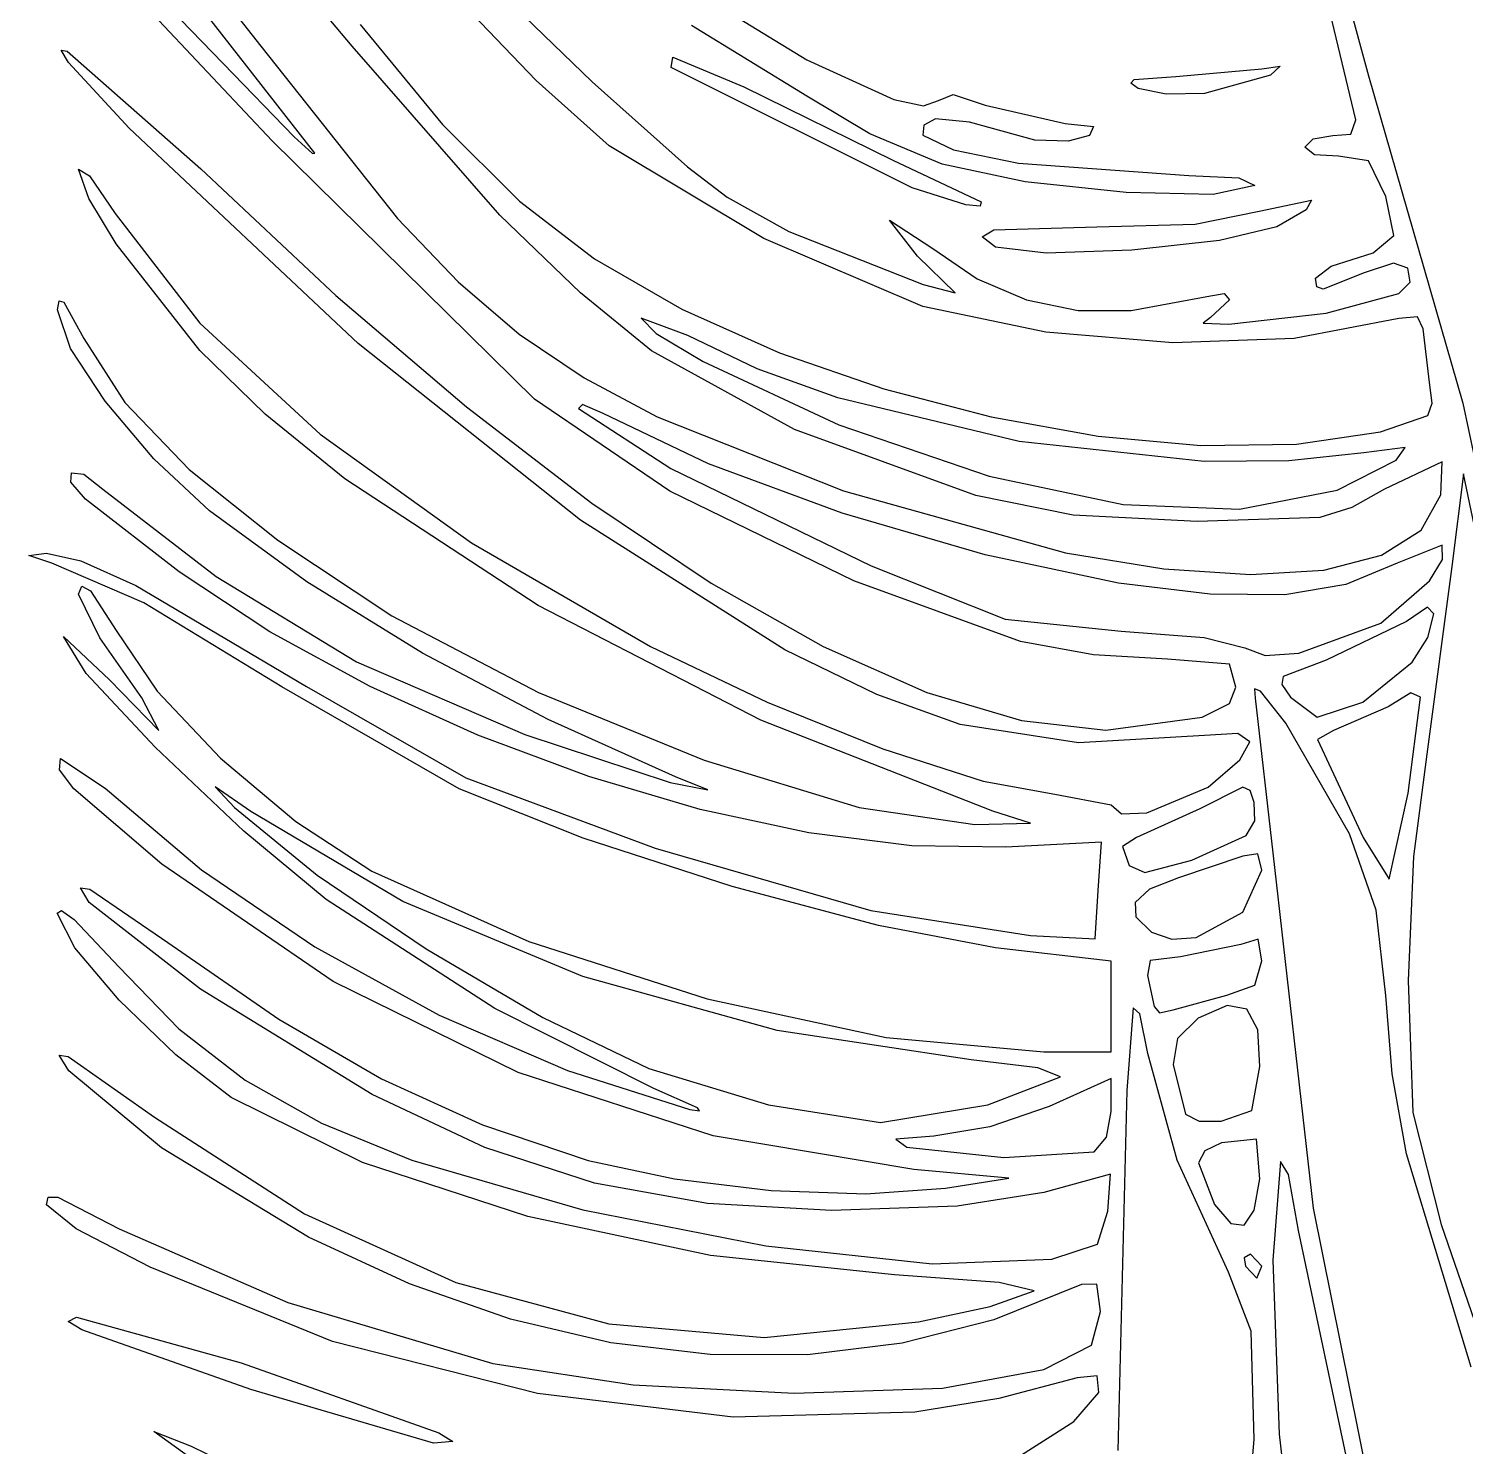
# Model space of a CAD drawing. Extents: x -2 to 143, y -75 to 57.
# Drawn here: x -2.16 to 24.27, y 0.89 to 26.97 of the extents above; entities that cross this region are included whole.
import ezdxf

# ---------------------------------------------------------------- set-up
doc = ezdxf.new("R2010")
doc.units = 0

msp = doc.modelspace()

# ---------------------------------------------------------------- linework, layer by layer
at = {"layer": 'Layer 1'}
for p, q in [((3.79325, 26.6464), (0.5284, 30.5204)), ((-0.298432, 29.729277), (2.109875, 26.646376)), ((3.108406, 24.675406), (-0.526084, 29.329086)), ((21.6514, 29.205217), (22.494505, 26.09896)), ((-1.019879, 28.848328), (1.419646, 26.324656)), ((5.95545, 28.171614), (8.2114, 25.9894)), ((2.323244, 24.901024), (-0.366057, 27.757862)), ((7.177456, 26.014219), (5.403412, 27.869075)), ((10.333391, 27.515715), (12.157299, 26.390315)), ((22.262874, 25.287052), (21.701971, 27.631864)), ((3.938073, 27.042501), (5.45743, 25.201721)), ((12.16127, 25.722128), (10.039828, 27.022899)), ((-1.42652, 26.346206), (-1.563659, 26.56842)), ((-1.563659, 26.56842), (-1.451912, 26.55315)), ((-1.451912, 26.55315), (1.00957, 24.3864)), ((2.109875, 26.646376), (4.626512, 23.472736)), ((6.510605, 23.5336), (3.79325, 26.6464)), ((9.661106, 26.25393), (9.690555, 26.441685)), ((9.690555, 26.441685), (11.002395, 25.895206)), ((-0.310706, 25.1355), (-1.42652, 26.346206)), ((1.419646, 26.324656), (2.726964, 24.979197)), ((14.097266, 24.03852), (9.661106, 26.25393)), ((12.157299, 26.390315), (13.761273, 25.66444)), ((18.945776, 26.086516), (20.528946, 26.226475)), ((20.528946, 26.226475), (20.866043, 26.279854)), ((20.866043, 26.279854), (20.69168, 26.111966)), ((8.52097, 24.8089), (7.177456, 26.014219)), ((8.2114, 25.9894), (9.96269, 24.423)), ((18.119687, 25.964159), (18.17915, 26.028813)), ((18.25314, 25.8684), (18.119687, 25.964159)), ((18.17915, 26.028813), (18.945776, 26.086516)), ((20.69168, 26.111966), (19.474346, 25.776209)), ((22.494505, 26.09896), (24.227915, 20.077814)), ((11.002395, 25.895206), (13.743485, 24.547856)), ((13.318667, 25.033762), (12.16127, 25.722128)), ((13.761273, 25.66444), (14.304679, 25.546432)), ((14.304679, 25.546432), (14.581776, 25.642435)), ((14.581776, 25.642435), (14.853206, 25.757127)), ((14.853206, 25.757127), (15.441245, 25.556375)), ((18.767742, 25.759174), (18.25314, 25.8684)), ((18.25314, 25.8684), (18.25314, 25.8684)), ((19.474346, 25.776209), (18.767742, 25.759174)), ((15.441245, 25.556375), (16.910985, 25.219518)), ((3.906021, 21.17338), (-0.310706, 25.1355)), ((5.45743, 25.201721), (6.86983, 23.793581)), ((14.311796, 25.189846), (14.292243, 25.009213)), ((14.528869, 25.308512), (14.311796, 25.189846)), ((15.150617, 25.247517), (14.528869, 25.308512)), ((16.351419, 24.91387), (15.150617, 25.247517)), ((16.910985, 25.219518), (17.43225, 25.169529)), ((17.43225, 25.169529), (17.362607, 24.998196)), ((22.166508, 25.027961), (22.262874, 25.287052)), ((7.149736, 20.149836), (2.323244, 24.901024)), ((2.726964, 24.979197), (3.061125, 24.670036)), ((14.65152, 24.475678), (13.318667, 25.033762)), ((14.292243, 25.009213), (14.856497, 24.735207)), ((16.964741, 24.894316), (16.351419, 24.91387)), ((17.362607, 24.998196), (16.964741, 24.894316)), ((21.320519, 24.784073), (21.472626, 24.939329)), ((21.472626, 24.939329), (21.838329, 25.003904)), ((21.838329, 25.003904), (22.166508, 25.027961)), ((3.061125, 24.670036), (3.108406, 24.675406)), ((11.370465, 23.106063), (8.52097, 24.8089)), ((14.856497, 24.735207), (16.051576, 24.490944)), ((21.502126, 24.645145), (21.320519, 24.784073)), ((21.938754, 24.619825), (21.502126, 24.645145)), ((22.496228, 24.533514), (21.938754, 24.619825)), ((-1.049804, 23.843177), (-1.23961, 24.3834)), ((-1.23961, 24.3834), (-1.042408, 24.261415)), ((1.00957, 24.3864), (3.492966, 22.059538)), ((9.96269, 24.423), (10.69423, 23.866472)), ((13.743485, 24.547856), (15.367095, 23.780353)), ((14.651593, 24.475687), (14.65152, 24.475678)), ((16.177357, 24.151372), (14.651593, 24.475687)), ((16.051576, 24.490944), (19.186793, 24.265899)), ((22.810837, 23.880021), (22.496228, 24.533514)), ((-1.042408, 24.261415), (-0.568283, 23.566358)), ((18.032233, 23.950364), (16.177357, 24.151372)), ((19.186793, 24.265899), (20.108945, 24.220237)), ((20.402603, 24.078831), (19.634542, 23.912804)), ((20.108945, 24.220237), (20.402603, 24.078831)), ((-0.547704, 23.005962), (-1.049804, 23.843177)), ((6.86983, 23.793581), (8.25114, 22.734)), ((10.69423, 23.866472), (11.826877, 23.237102)), ((15.082564, 23.72455), (14.097265, 24.038521)), ((14.097265, 24.038521), (14.097266, 24.03852)), ((19.634542, 23.912804), (18.032233, 23.950364)), ((20.481616, 23.611078), (21.445206, 23.809013)), ((21.445206, 23.809013), (21.344563, 23.635517)), ((22.958893, 23.163405), (22.810837, 23.880021)), ((-0.568283, 23.566358), (0.991319, 21.548029)), ((7.996483, 22.108825), (6.510605, 23.5336)), ((15.347759, 23.699045), (15.082564, 23.72455)), ((15.367095, 23.780353), (15.347759, 23.699045)), ((19.304381, 23.371746), (20.481616, 23.611078)), ((21.344563, 23.635517), (20.806644, 23.323691)), ((4.626512, 23.472736), (5.743694, 22.307099)), ((14.19627, 22.779335), (13.681575, 23.443979)), ((13.681575, 23.443979), (14.479124, 22.920402)), ((15.386388, 23.139717), (15.597711, 23.262741)), ((15.597711, 23.262741), (17.494266, 23.3216)), ((17.494266, 23.3216), (19.304381, 23.371746)), ((20.806644, 23.323691), (19.752116, 23.070612)), ((0.989461, 21.0454), (-0.547704, 23.005962)), ((14.2952, 21.8545), (11.370465, 23.106063)), ((11.826877, 23.237102), (14.29841, 22.25777)), ((15.630966, 22.947183), (15.386388, 23.139717)), ((19.752116, 23.070612), (18.138593, 22.894446)), ((22.579083, 22.839791), (22.958893, 23.163405)), ((8.25114, 22.734), (9.861441, 21.808514)), ((14.888906, 22.105538), (14.19627, 22.779335)), ((14.479124, 22.920402), (15.295821, 22.361402)), ((16.565175, 22.838776), (15.630964, 22.947183)), ((15.630964, 22.947183), (15.630966, 22.947183)), ((18.138593, 22.894446), (16.565175, 22.838776)), ((21.805948, 22.594944), (22.579083, 22.839791)), ((21.518415, 22.375947), (21.805948, 22.594944)), ((22.41098, 22.472277), (21.661145, 22.17616)), ((22.952579, 22.651309), (22.41098, 22.472277)), ((23.218544, 22.562697), (22.952579, 22.651309)), ((23.261843, 22.30575), (23.218544, 22.562697)), ((5.743694, 22.307099), (6.864004, 21.348101)), ((14.29841, 22.25777), (14.888906, 22.105538)), ((15.295821, 22.361402), (16.199048, 21.977679)), ((21.544046, 22.21732), (21.518415, 22.375947)), ((21.661145, 22.17616), (21.544046, 22.21732)), ((23.048975, 22.094608), (23.261843, 22.30575)), ((-1.62618, 21.79334), (-1.596755, 21.959843)), ((-1.596755, 21.959843), (-1.51276, 21.933903)), ((3.492966, 22.059538), (5.897448, 20.006319)), ((9.30353, 21.04), (7.996483, 22.108825)), ((16.199048, 21.977679), (17.153858, 21.780169)), ((18.125304, 21.779802), (19.588934, 22.050579)), ((19.588934, 22.050579), (19.835508, 22.094481)), ((19.935252, 21.977449), (19.588934, 21.650929)), ((19.835508, 22.094481), (19.935252, 21.977449)), ((21.716314, 21.733319), (23.048975, 22.094608)), ((-1.389908, 21.084817), (-1.62618, 21.79334)), ((-1.51276, 21.933903), (-1.146065, 21.266286)), ((9.861441, 21.808514), (11.658277, 21.005217)), ((16.55396, 21.382552), (14.2952, 21.8545)), ((17.153858, 21.780169), (18.125304, 21.779802)), ((19.921739, 21.53248), (21.716314, 21.733319)), ((0.991319, 21.548029), (3.201742, 19.508307)), ((9.9718, 21.3215), (9.11072, 21.6391)), ((9.11072, 21.6391), (9.384766, 21.358071)), ((19.588934, 21.650929), (19.450614, 21.547068)), ((19.450614, 21.547068), (19.921739, 21.53248)), ((23.052122, 21.636916), (21.124775, 21.268986)), ((23.393452, 21.662731), (23.052122, 21.636916)), ((23.497388, 21.443399), (23.393452, 21.662731)), ((23.616911, 20.455402), (23.497388, 21.443399)), ((-1.146065, 21.266286), (-0.392124, 20.089332)), ((7.997019, 17.925593), (3.906021, 21.17338)), ((6.864004, 21.348101), (8.060353, 20.540128)), ((9.384766, 21.358071), (10.252621, 20.845357)), ((11.245304, 20.710557), (9.9718, 21.3215)), ((18.894603, 21.18579), (16.55396, 21.382552)), ((21.124775, 21.268986), (18.894603, 21.18579)), ((-0.753356, 20.110425), (-1.389908, 21.084817)), ((2.189572, 19.87653), (0.989461, 21.0454)), ((11.930422, 19.594472), (9.30353, 21.04)), ((11.658277, 21.005217), (13.576648, 20.338404)), ((10.252621, 20.845357), (12.75007, 19.67515)), ((12.729245, 20.174505), (11.245304, 20.710557)), ((8.060353, 20.540128), (9.405656, 19.827568)), ((23.665618, 20.074917), (23.616911, 20.455402)), ((0.145019, 19.053405), (-0.753356, 20.110425)), ((-0.392124, 20.089332), (0.793772, 18.856457)), ((9.636427, 18.459667), (7.149736, 20.149836)), ((16.068213, 19.372238), (12.729245, 20.174505)), ((13.576648, 20.338404), (15.551559, 19.822375)), ((3.65708, 18.687273), (2.189572, 19.87653)), ((5.897448, 20.006319), (8.205021, 18.237902)), ((8.033669, 20.051502), (7.955598, 19.979632)), ((7.955598, 19.979632), (9.654771, 18.877054)), ((8.411583, 19.883712), (8.033669, 20.051502)), ((10.352441, 18.95947), (8.411583, 19.883712)), ((9.405656, 19.827568), (12.834775, 18.466236)), ((22.71664, 19.55204), (23.584196, 19.850095)), ((23.584196, 19.850095), (23.665618, 20.074917)), ((24.227915, 20.077814), (25.202381, 15.472705)), ((15.266645, 18.378579), (11.930422, 19.594472)), ((12.75007, 19.67515), (15.515978, 18.731606)), ((15.551559, 19.822375), (17.518011, 19.471426)), ((3.201742, 19.508307), (5.989485, 17.506623)), ((19.468248, 19.005027), (16.068213, 19.372238)), ((17.518011, 19.471426), (19.411006, 19.299856)), ((19.411006, 19.299856), (21.165549, 19.321961)), ((21.165549, 19.321961), (22.71664, 19.55204)), ((1.16676, 18.097), (0.145019, 19.053405)), ((22.4089, 19.1632), (21.028526, 19.012795)), ((23.171012, 19.259), (22.4089, 19.1632)), ((23.0026, 19.0272), (23.171012, 19.259)), ((-1.382404, 18.622148), (-1.3728, 18.7976)), ((-1.3728, 18.7976), (-1.147061, 18.770149)), ((-1.147061, 18.770149), (-0.793559, 18.494742)), ((0.793772, 18.856457), (2.42738, 17.553489)), ((9.654771, 18.877054), (13.343898, 17.086462)), ((12.811583, 18.055193), (10.352441, 18.95947)), ((21.028526, 19.012795), (19.468248, 19.005027)), ((21.9142, 18.4734), (23.0026, 19.0272)), ((23.848025, 18.994882), (22.785305, 18.49194)), ((23.826075, 18.387236), (23.848025, 18.994882)), ((24.24331, 18.77649), (24.028231, 17.069)), ((24.776075, 16.226247), (24.24331, 18.77649)), ((-1.111979, 18.311988), (-1.382404, 18.622148)), ((7.216003, 16.351112), (3.65708, 18.687273)), ((15.515978, 18.731606), (17.980559, 18.214805)), ((0.609154, 16.9746), (-1.111979, 18.311988)), ((-0.793559, 18.494742), (1.289587, 16.889067)), ((8.205021, 18.237902), (10.397689, 16.76545)), ((13.021806, 16.804816), (9.636427, 18.459667)), ((12.834775, 18.466236), (16.920315, 17.320383)), ((17.060704, 18.015995), (15.266645, 18.378579)), ((20.120928, 18.127746), (21.9142, 18.47343)), ((21.9142, 18.47343), (21.9142, 18.4734)), ((22.785305, 18.49194), (22.188916, 18.15517)), ((23.461146, 17.738574), (23.826075, 18.387236)), ((2.956538, 16.78865), (1.16676, 18.097)), ((15.441837, 17.285098), (12.811583, 18.055193)), ((19.341505, 17.901993), (17.060704, 18.015995)), ((17.980559, 18.214805), (20.120928, 18.127746)), ((21.598784, 17.975875), (19.341505, 17.901993)), ((22.188916, 18.15517), (21.598784, 17.975875)), ((11.756448, 15.539844), (7.997019, 17.925593)), ((22.729542, 17.278628), (23.461146, 17.738574)), ((2.42738, 17.553489), (4.524455, 16.166256)), ((5.989485, 17.506623), (9.281047, 15.602408)), ((23.84633, 17.463978), (23.020283, 17.129935)), ((23.853072, 17.199479), (23.84633, 17.463978)), ((-2.157874, 17.272669), (-1.833298, 17.316413)), ((-1.73435, 17.1344), (-2.157874, 17.272669)), ((-1.833298, 17.316413), (-1.198602, 17.177844)), ((17.896033, 16.763402), (15.441837, 17.285098)), ((16.920315, 17.320383), (18.726649, 17.028278)), ((21.67046, 17.007119), (22.729542, 17.278628)), ((23.616972, 16.808884), (23.853072, 17.199479)), ((-0.038108, 16.405912), (-1.73435, 17.1344)), ((-1.198602, 17.177844), (-0.187768, 16.722586)), ((2.276689, 15.870036), (0.609154, 16.9746)), ((13.343898, 17.086462), (15.811072, 16.103731)), ((18.726649, 17.028278), (20.323096, 16.923762)), ((20.323096, 16.923762), (21.67046, 17.007119)), ((23.020283, 17.129935), (22.077216, 16.739739)), ((24.028231, 17.069), (23.569598, 13.61609)), ((-1.23961, 16.564859), (-1.178754, 16.708481)), ((-1.178754, 16.708481), (-1.019837, 16.621303)), ((-0.187768, 16.722586), (2.955762, 14.865353)), ((1.289587, 16.889067), (3.870801, 15.315972)), ((5.085075, 15.47865), (2.956538, 16.78865)), ((10.397689, 16.76545), (12.457456, 15.600123)), ((16.092324, 15.691761), (13.021806, 16.804816)), ((19.579676, 16.561092), (17.896033, 16.763402)), ((22.077216, 16.739739), (20.951876, 16.551665)), ((22.71744, 16.031568), (23.616972, 16.808884)), ((-0.847063, 15.758641), (-1.23961, 16.564859)), ((-1.019837, 16.621303), (-0.549727, 15.892791)), ((2.49821, 14.8564), (-0.038108, 16.405912)), ((20.951876, 16.551665), (19.579676, 16.561092)), ((4.524455, 16.166256), (7.219877, 14.751374)), ((11.309664, 14.243945), (7.216003, 16.351112)), ((23.57948, 16.3254), (23.195531, 16.059733)), ((23.69537, 16.199168), (23.57948, 16.3254)), ((23.586483, 15.767625), (23.69537, 16.199168)), ((-0.549727, 15.892791), (0.206055, 14.776602)), ((4.127472, 14.861276), (2.276689, 15.870036)), ((15.811072, 16.103731), (17.942838, 15.882422)), ((17.942838, 15.882422), (19.467363, 15.764284)), ((21.210319, 15.478818), (22.717438, 16.031575)), ((23.195531, 16.059733), (21.713901, 15.34618)), ((22.717438, 16.031575), (22.71744, 16.031568)), ((-1.098837, 15.105716), (-1.51932, 15.7846)), ((-1.51932, 15.7846), (-0.669954, 14.984834)), ((-0.07811, 14.656339), (-0.847063, 15.758641)), ((9.281047, 15.602408), (11.42822, 14.574748)), ((12.457456, 15.600123), (14.366328, 14.753081)), ((17.43198, 15.446397), (16.092324, 15.691761)), ((19.467363, 15.764284), (20.218638, 15.574692)), ((23.296186, 15.308524), (23.586483, 15.767625)), ((7.398667, 14.254675), (5.085075, 15.47865)), ((13.447499, 14.716393), (11.756448, 15.539844)), ((18.797306, 15.369676), (17.43198, 15.446397)), ((19.935206, 15.276436), (18.797306, 15.369676)), ((20.218638, 15.574692), (20.591456, 15.434963)), ((20.591456, 15.434963), (21.210319, 15.478818)), ((21.713901, 15.34618), (20.920804, 15.050558)), ((0.170119, 13.748925), (-1.098837, 15.105716)), ((3.870801, 15.315972), (6.972527, 13.983542)), ((20.05007, 14.853599), (19.935206, 15.276436)), ((22.38954, 14.578438), (23.296186, 15.308524)), ((-0.669954, 14.984834), (0.237559, 14.054098)), ((5.7639, 12.9832), (2.49821, 14.8564)), ((2.955762, 14.865353), (5.885383, 13.183869)), ((6.103277, 13.967718), (4.127472, 14.861276)), ((19.934912, 14.551726), (20.05007, 14.853599)), ((20.504997, 14.776169), (20.397319, 14.822059)), ((20.397319, 14.822059), (20.410942, 14.64935)), ((20.920804, 15.050558), (20.898765, 14.897805)), ((20.898765, 14.897805), (21.057037, 14.670397)), ((0.237559, 14.054098), (-0.07811, 14.656339)), ((0.206055, 14.776602), (1.372914, 13.543942)), ((7.219877, 14.751374), (10.267588, 13.5098)), ((11.42822, 14.574748), (13.554548, 13.716148)), ((14.978467, 14.163841), (13.447499, 14.716393)), ((14.366328, 14.753081), (16.106308, 14.235487)), ((19.4345, 14.297448), (19.934912, 14.551726)), ((20.410942, 14.64935), (20.732012, 11.80239)), ((20.973011, 14.188953), (20.504997, 14.776169)), ((21.057037, 14.670397), (21.551786, 14.29836)), ((21.551786, 14.29836), (22.389547, 14.578437)), ((22.389547, 14.578437), (22.38954, 14.578438)), ((23.274488, 14.745702), (22.854196, 14.48964)), ((23.2238, 12.90163), (23.452766, 14.667012)), ((23.452766, 14.667012), (23.274488, 14.745702)), ((17.6594, 14.0585), (19.4345, 14.297448)), ((22.854196, 14.48964), (21.848226, 14.054866)), ((9.74361, 13.2044), (7.398667, 14.254675)), ((15.5815, 12.5728), (11.309664, 14.243945)), ((17.158477, 13.825263), (14.978467, 14.163841)), ((16.106308, 14.235487), (17.6594, 14.0585)), ((22.141002, 12.15531), (20.973011, 14.188953)), ((21.848226, 14.054866), (21.555609, 13.889799)), ((1.802185, 12.200322), (0.170119, 13.748925)), ((8.145882, 13.20876), (6.103277, 13.967718)), ((6.972527, 13.983542), (9.644661, 13.098082)), ((19.478167, 13.962215), (17.158477, 13.825263)), ((20.091452, 13.999502), (19.478167, 13.962215)), ((20.307336, 13.847897), (20.091452, 13.999502)), ((20.125192, 13.516343), (20.307336, 13.847897)), ((21.555609, 13.889799), (22.397163, 12.085843)), ((-1.592938, 13.331483), (-1.5713, 13.541)), ((-1.5713, 13.541), (-0.751441, 12.994833)), ((1.372914, 13.543942), (2.755023, 12.37901)), ((10.267588, 13.5098), (13.124757, 12.635993)), ((13.554548, 13.716148), (15.403633, 13.120408)), ((19.544397, 13.013782), (20.125192, 13.516343)), ((23.569598, 13.61609), (23.321212, 11.73569)), ((-1.330243, 12.979138), (-1.592938, 13.331483)), ((0.288697, 11.5943), (-1.330243, 12.979138)), ((-0.751441, 12.994833), (1.018339, 11.489461)), ((1.92672, 12.5655), (1.270749, 13.017275)), ((1.270749, 13.017275), (1.62988, 12.6388)), ((8.04485, 12.074721), (5.7639, 12.9832)), ((5.885383, 13.183869), (9.366232, 11.886633)), ((10.197062, 12.603799), (8.145882, 13.20876)), ((9.644661, 13.098082), (10.3373, 12.9642)), ((10.3373, 12.9642), (9.74361, 13.2044)), ((15.403633, 13.120408), (16.719077, 12.881328)), ((18.417794, 12.542089), (19.544397, 13.013782)), ((20.178287, 13.008732), (19.392037, 12.613232)), ((20.316042, 12.949214), (20.178287, 13.008732)), ((16.719077, 12.881328), (17.758027, 12.685286)), ((20.39056, 12.73078), (20.316042, 12.949214)), ((20.404357, 12.391068), (20.39056, 12.73078)), ((22.873799, 11.320029), (23.223804, 12.901639)), ((23.223804, 12.901639), (23.2238, 12.90163)), ((1.62988, 12.6388), (3.147534, 11.395403)), ((4.724622, 10.905246), (1.92672, 12.5655)), ((12.198593, 12.172234), (10.197062, 12.603799)), ((13.124757, 12.635993), (15.248555, 12.324416)), ((16.2742, 12.3468), (15.5815, 12.5728)), ((17.758027, 12.685286), (17.949838, 12.522167)), ((17.949838, 12.522167), (18.417794, 12.542089)), ((19.392037, 12.613232), (18.223647, 12.083071)), ((3.312, 10.946), (1.802185, 12.200322)), ((2.755023, 12.37901), (4.156553, 11.466001)), ((14.092251, 11.933461), (12.198593, 12.172234)), ((15.248555, 12.324416), (16.2742, 12.3468)), ((20.240547, 12.122076), (20.404357, 12.391068)), ((10.782832, 11.185645), (8.04485, 12.074721)), ((15.819812, 11.90688), (14.092251, 11.933461)), ((17.579582, 11.99999), (15.819812, 11.90688)), ((17.520562, 11.110801), (17.579582, 11.99999)), ((18.223647, 12.083071), (17.967158, 11.918665)), ((17.967158, 11.918665), (18.088209, 11.572079)), ((19.2426, 11.66907), (20.240547, 12.122076)), ((22.633641, 10.747731), (22.141002, 12.15531)), ((22.397163, 12.085843), (22.873799, 11.320029)), ((9.366232, 11.886633), (13.336659, 10.741938)), ((18.380287, 11.442853), (19.242599, 11.669069)), ((20.1826, 11.743698), (18.99523, 11.341981)), ((19.242599, 11.669069), (19.2426, 11.66907)), ((20.454447, 11.783048), (20.1826, 11.743698)), ((20.528918, 11.483457), (20.454447, 11.783048)), ((20.732012, 11.80239), (21.476025, 5.266525)), ((23.321212, 11.73569), (23.221145, 9.45515)), ((3.443619, 9.434243), (0.288697, 11.5943)), ((1.018339, 11.489461), (3.108175, 10.072003)), ((3.147534, 11.395403), (5.154127, 10.035156)), ((4.156553, 11.466001), (7.043079, 10.171534)), ((18.088209, 11.572079), (18.380287, 11.442853)), ((20.1826, 10.7106), (20.528918, 11.483457)), ((-1.047957, 10.886917), (-1.20345, 11.158623)), ((-1.20345, 11.158623), (-1.0308, 11.135742)), ((-1.0308, 11.135742), (0.401953, 10.154152)), ((13.478129, 10.46411), (10.782832, 11.185645)), ((17.461542, 10.221613), (17.520562, 11.110801)), ((18.462562, 11.135066), (18.199008, 10.892509)), ((18.99523, 11.341981), (18.462562, 11.135066)), ((1.000989, 9.295655), (-1.047957, 10.886917)), ((6.417765, 8.939519), (3.312, 10.946)), ((8.03837, 9.531171), (4.724622, 10.905246)), ((18.199008, 10.892509), (18.209881, 10.62503)), ((-1.635357, 10.694274), (-1.552943, 10.741182)), ((-1.308166, 10.053296), (-1.635357, 10.694274)), ((-1.552943, 10.741182), (-1.320761, 10.578807)), ((-1.320761, 10.578807), (-0.497457, 9.704789)), ((13.336659, 10.741938), (16.274172, 10.283583)), ((18.209881, 10.62503), (18.50049, 10.343346)), ((19.321533, 10.246656), (20.1826, 10.7106)), ((20.1826, 10.7106), (20.1826, 10.7106)), ((22.810303, 9.17987), (22.633641, 10.747731)), ((15.63102, 10.058257), (13.478129, 10.46411)), ((18.50049, 10.343346), (18.873652, 10.217858)), ((-0.495901, 9.095484), (-1.308166, 10.053296)), ((0.401953, 10.154152), (2.441204, 8.741864)), ((3.108175, 10.072003), (5.395568, 8.817247)), ((7.043079, 10.171534), (10.326603, 9.116101)), ((17.7584, 9.81185), (15.63102, 10.058257)), ((16.274172, 10.283583), (17.461542, 10.221613)), ((18.873652, 10.217858), (19.321533, 10.246656)), ((20.146179, 10.119819), (19.036579, 9.893117)), ((20.461152, 10.212251), (20.146179, 10.119819)), ((20.528961, 9.815284), (20.461152, 10.212251)), ((5.154127, 10.035156), (7.303345, 8.776319)), ((17.7584, 8.97649), (17.7584, 9.81185)), ((18.479148, 9.823836), (18.429882, 9.54671)), ((19.036579, 9.893117), (18.479148, 9.823836)), ((20.403882, 9.367893), (20.528961, 9.815284)), ((-0.497457, 9.704789), (0.60353, 8.562584)), ((11.610388, 8.532053), (8.03837, 9.531171)), ((18.429882, 9.54671), (18.550003, 8.975788)), ((4.162553, 7.359287), (1.000989, 9.295655)), ((6.847749, 7.759416), (3.443619, 9.434243)), ((19.8858, 9.18396), (20.403882, 9.367893)), ((23.221145, 9.45515), (23.311167, 7.024531)), ((0.547479, 8.089587), (-0.495901, 9.095484)), ((10.326603, 9.116101), (13.616352, 8.404738)), ((18.896321, 8.917568), (19.8858, 9.183956)), ((19.890046, 8.997695), (19.36001, 8.764287)), ((19.8858, 9.183956), (19.8858, 9.18396)), ((20.257569, 8.924487), (19.890046, 8.997695)), ((22.928012, 7.736904), (22.810303, 9.17987)), ((2.441204, 8.741864), (4.332442, 7.643404)), ((5.395568, 8.817247), (7.75802, 7.79998)), ((9.34179, 7.47048), (6.417765, 8.939519)), ((7.303345, 8.776319), (9.24887, 7.83715)), ((17.758403, 8.141181), (17.7584, 8.97649)), ((18.164546, 8.953582), (18.049324, 7.429399)), ((18.287216, 8.841033), (18.164546, 8.953582)), ((18.432751, 8.10904), (18.287216, 8.841033)), ((18.550003, 8.975788), (18.647283, 8.861051)), ((18.647283, 8.861051), (18.896321, 8.917568)), ((19.36001, 8.764287), (18.978821, 8.390165)), ((20.459046, 8.547457), (20.257569, 8.924487)), ((0.60353, 8.562584), (1.822788, 7.61919)), ((15.1831, 7.99667), (11.610388, 8.532053)), ((20.49094, 7.8694), (20.459046, 8.547457)), ((13.616352, 8.404738), (16.521553, 8.142481)), ((18.978821, 8.390165), (18.898656, 7.906439)), ((-1.420177, 7.789619), (-1.596153, 8.078485)), ((-1.596153, 8.078485), (-1.43243, 8.055144)), ((-1.43243, 8.055144), (0.157853, 6.940728)), ((1.568013, 7.304354), (0.547479, 8.089587)), ((16.409613, 7.845523), (15.1831, 7.99667)), ((16.521553, 8.142481), (17.758403, 8.141181)), ((18.974478, 6.147782), (18.432751, 8.10904)), ((0.282159, 6.37788), (-1.420177, 7.789619)), ((10.432822, 6.597521), (6.847749, 7.759416)), ((7.75802, 7.79998), (10.006911, 7.079555)), ((9.24887, 7.83715), (11.454105, 7.167081)), ((15.4905, 7.16695), (16.8277, 7.68092)), ((16.8277, 7.68092), (16.409613, 7.845523)), ((18.898656, 7.906439), (19.125973, 6.997717)), ((20.343806, 7.064265), (20.490937, 7.869399)), ((20.490937, 7.869399), (20.49094, 7.8694)), ((23.194362, 6.268655), (22.928012, 7.736904)), ((1.822788, 7.61919), (3.228751, 6.829428)), ((4.332442, 7.643404), (6.192448, 6.798269)), ((10.149769, 7.112971), (9.34179, 7.47048)), ((17.7584, 7.65425), (16.6205, 7.136404)), ((17.75833, 7.045136), (17.7584, 7.65425)), ((18.049324, 7.429399), (17.879628, 0.804749)), ((3.984819, 6.107926), (1.568013, 7.304354)), ((6.233997, 6.384607), (4.162553, 7.359287)), ((11.454105, 7.167081), (13.51153, 6.844611)), ((13.51153, 6.844611), (15.49049, 7.166989)), ((15.49049, 7.166989), (15.4905, 7.16695)), ((0.157853, 6.940728), (2.914291, 5.163718)), ((10.006911, 7.079555), (10.183299, 7.058642)), ((10.183299, 7.058642), (10.149769, 7.112971)), ((16.6205, 7.136404), (15.526197, 6.762735)), ((17.669923, 6.57051), (17.75833, 7.045136)), ((19.125973, 6.997717), (19.377297, 6.86403)), ((19.785474, 6.867919), (20.343806, 7.064265)), ((23.311167, 7.024531), (23.832451, 4.96571)), ((3.228751, 6.829428), (4.889853, 6.148119)), ((6.192448, 6.798269), (8.138003, 6.145952)), ((15.526197, 6.762735), (14.49312, 6.591531)), ((19.377297, 6.86403), (19.785474, 6.867919)), ((2.990943, 4.733679), (0.282159, 6.37788)), ((8.249079, 5.725093), (6.233997, 6.384607)), ((14.130573, 5.976264), (10.432822, 6.597521)), ((14.49312, 6.591531), (13.798305, 6.535062)), ((13.798305, 6.535062), (13.998381, 6.389165)), ((13.998381, 6.389165), (15.781745, 6.197067)), ((17.4453, 6.303094), (17.669923, 6.57051)), ((19.786818, 6.470128), (19.484077, 6.322061)), ((20.435315, 6.532971), (19.786818, 6.470128)), ((20.4914, 5.80385), (20.435315, 6.532971)), ((7.024515, 5.111336), (3.984819, 6.107926)), ((4.889853, 6.148119), (8.034812, 5.23464)), ((8.138003, 6.145952), (9.722249, 5.804784)), ((15.781745, 6.197067), (17.445371, 6.303095)), ((17.445371, 6.303095), (17.4453, 6.303094)), ((19.916641, 4.0897), (18.974478, 6.147782)), ((19.484077, 6.322061), (19.363152, 6.09738)), ((19.363152, 6.09738), (19.656858, 5.331468)), ((20.873488, 6.125396), (20.732835, 4.307375)), ((21.021732, 5.884764), (20.873488, 6.125396)), ((24.384303, 2.33777), (23.194362, 6.268655)), ((15.878353, 5.816208), (14.130573, 5.976264)), ((14.707273, 5.634875), (15.878353, 5.816208)), ((17.749103, 5.890175), (16.516893, 5.552245)), ((17.699263, 5.210034), (17.749103, 5.890175)), ((21.20349, 4.85621), (21.021732, 5.884764)), ((10.333531, 5.348984), (8.249079, 5.725093)), ((9.722249, 5.804784), (11.502145, 5.593673)), ((11.502145, 5.593673), (13.242288, 5.530932)), ((13.242288, 5.530932), (14.707273, 5.634875)), ((16.516893, 5.552245), (14.923107, 5.301768)), ((20.390423, 5.227235), (20.4914, 5.803851)), ((20.4914, 5.803851), (20.4914, 5.80385)), ((-1.833269, 5.32537), (-1.797197, 5.470903)), ((-1.282476, 4.888653), (-1.833269, 5.32537)), ((-1.797197, 5.470903), (-1.625292, 5.466675)), ((-1.625292, 5.466675), (-0.491829, 4.882885)), ((12.613083, 5.224517), (10.333531, 5.348984)), ((14.923107, 5.301768), (12.613083, 5.224517)), ((19.656858, 5.331468), (19.958437, 4.982714)), ((2.914291, 5.163718), (5.698707, 3.896674)), ((10.38646, 4.39503), (7.024515, 5.111336)), ((8.034812, 5.23464), (11.406537, 4.571296)), ((17.507453, 4.60276), (17.699263, 5.210034)), ((20.207864, 4.950746), (20.390423, 5.227235)), ((21.476025, 5.266525), (22.813592, -1.38241)), ((0.074442, 4.182911), (-1.282476, 4.888653)), ((-0.491829, 4.882885), (2.606602, 3.52828)), ((19.958437, 4.982714), (20.207864, 4.950746)), ((22.59748, -1.7137), (21.20349, 4.85621)), ((23.832451, 4.96571), (24.811467, 2.11875)), ((4.847272, 3.871771), (2.990943, 4.733679)), ((11.406537, 4.571296), (14.463694, 4.2417)), ((16.664953, 4.329459), (17.507453, 4.60276)), ((13.770013, 4.039454), (10.38646, 4.39503)), ((14.463694, 4.2417), (16.664953, 4.329459)), ((20.319324, 4.418227), (20.20724, 4.353896)), ((20.20724, 4.353896), (20.232054, 4.19923)), ((20.5289, 4.19923), (20.319324, 4.418227)), ((20.732835, 4.307375), (20.850582, 1.108453)), ((3.433891, 2.81071), (0.074442, 4.182911)), ((15.696799, 3.900753), (13.770013, 4.039454)), ((20.332518, 3.002886), (19.916641, 4.0897)), ((20.232054, 4.19923), (20.44163, 3.980233)), ((20.44163, 3.980233), (20.5289, 4.19923)), ((20.5289, 4.19923), (20.5289, 4.19923)), ((6.705146, 3.223469), (4.847272, 3.871771)), ((5.698707, 3.896674), (8.516121, 3.137779)), ((15.529355, 3.455202), (16.342663, 3.746872)), ((17.214243, 3.860543), (15.598567, 3.211775)), ((16.342663, 3.746872), (15.696799, 3.900753)), ((17.49491, 3.869842), (17.214243, 3.860543)), ((17.560561, 3.364239), (17.49491, 3.869842)), ((2.606602, 3.52828), (6.379411, 2.408475)), ((14.211007, 3.176457), (15.529355, 3.455202)), ((-1.430106, 3.178292), (-1.27879, 3.26126)), ((-1.180077, 3.025729), (-1.430106, 3.178292)), ((-1.27879, 3.26126), (1.753542, 2.418448)), ((8.552588, 2.789509), (6.705146, 3.223469)), ((11.371553, 2.885218), (14.211007, 3.176457)), ((15.598567, 3.211775), (13.912589, 2.781022)), ((17.395351, 2.743073), (17.560561, 3.364239)), ((1.92672, 1.92868), (-1.180077, 3.025729)), ((8.516121, 3.137779), (11.371553, 2.885218)), ((20.390091, 1.00996), (20.332518, 3.002886)), ((7.205689, 1.854317), (3.433891, 2.81071)), ((10.377626, 2.570624), (8.552588, 2.789509)), ((13.912589, 2.781022), (12.168284, 2.56755)), ((16.521611, 2.300569), (17.395351, 2.743073)), ((1.753542, 2.418448), (5.3899, 1.13381)), ((6.379411, 2.408475), (8.963516, 2.015116)), ((12.168284, 2.56755), (10.377626, 2.570624)), ((14.654777, 1.954565), (16.521611, 2.300569)), ((17.135191, 2.14152), (15.690117, 1.761665)), ((17.498494, 2.183357), (17.135191, 2.14152)), ((17.530984, 1.876297), (17.498494, 2.183357)), ((1.926722, 1.928678), (1.92672, 1.92868)), ((5.290952, 0.940468), (1.926722, 1.928678)), ((10.806372, 1.421064), (7.205689, 1.854317)), ((8.963516, 2.015116), (11.928692, 1.861613)), ((11.928692, 1.861613), (14.654777, 1.954565)), ((17.070378, 1.341785), (17.530984, 1.876297)), ((15.690117, 1.761665), (14.14614, 1.515336)), ((14.14614, 1.515336), (10.806372, 1.421064)), ((15.887304, 0.585747), (17.070378, 1.341785)), ((0.937246, 0.58575), (0.145662, 1.15912)), ((0.145662, 1.15912), (0.831784, 0.889484)), ((5.3899, 1.13381), (5.645708, 0.973205)), ((20.850582, 1.108453), (21.276517, -2.638411)), ((0.831784, 0.889484), (1.385385, 0.620302)), ((5.645708, 0.973205), (5.290952, 0.940468)), ((19.85599, -5.23145), (20.390091, 1.00996))]:
    msp.add_line(p, q, dxfattribs=at)

doc.saveas('drawing.dxf')
